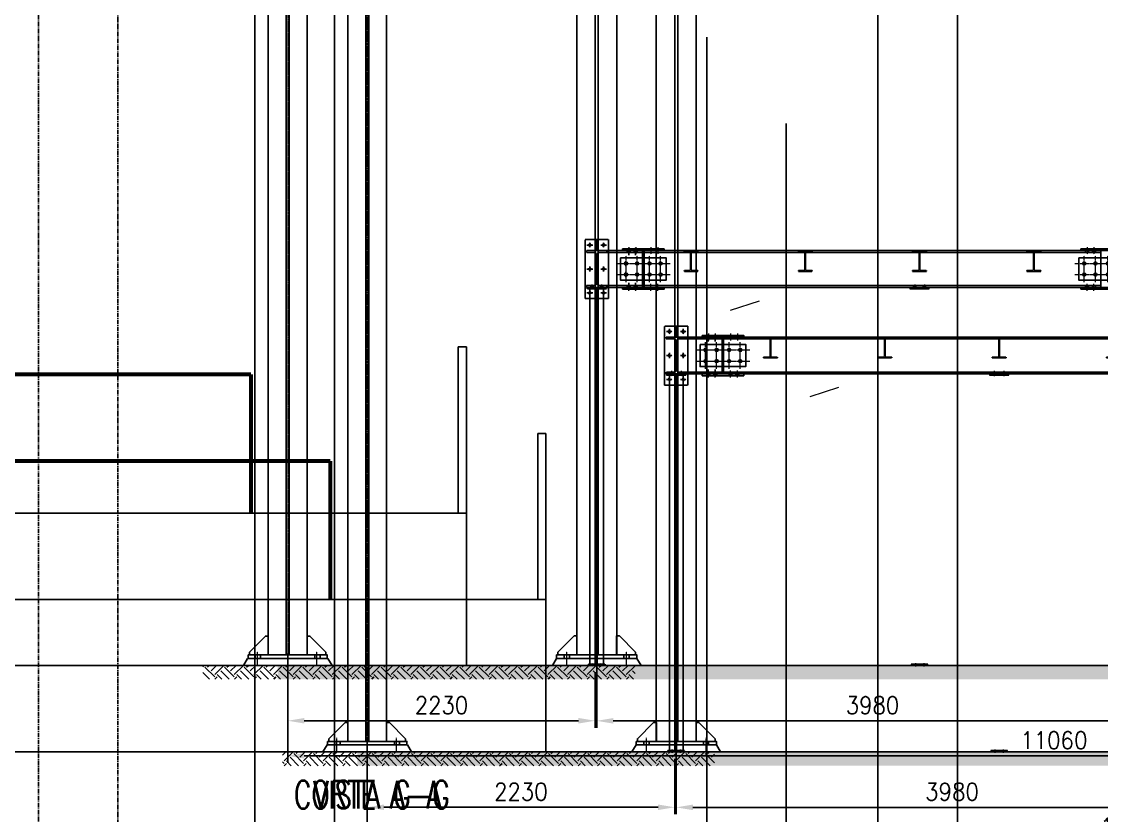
# Model space of a CAD drawing. Header units: millimetres. Extents: x 13669 to 217197, y -88248 to 24578.
# Drawn here: x 61914 to 69707, y -66545 to -60813 of the extents above; entities that cross this region are included whole.
import ezdxf

# ---------------------------------------------------------------- set-up
doc = ezdxf.new("R2010")
doc.units = ezdxf.units.MM
for name, pattern in [('CENTER', [50.8, 31.75, -6.35, 6.35, -6.35]), ('CENTER2', [1.125, 0.75, -0.125, 0.125, -0.125]), ('DASHED2', [0.375, 0.25, -0.125])]:
    doc.linetypes.add(name, pattern=pattern)
for name, color, linetype in [('CHAPA PISO', 3, 'Continuous'), ('Tx-DDIM', 1, 'Continuous'), ('Tx-EJES', 1, 'CENTER'), ('Tx_DDIM', 1, 'Continuous'), ('Tx_M_EQUIPOS', 4, 'Continuous'), ('Tx_M_EXISTENTES', 8, 'Continuous'), ('Tx_M_OCULTOS', 2, 'DASHED2'), ('Tx_M_OCULTOS FINO', 1, 'DASHED2'), ('Tx_TEXTOS 2.5', 3, 'Continuous'), ('Tx_TEXTOS 4', 4, 'Continuous')]:
    doc.layers.add(name, color=color, linetype=linetype)
for name, color, linetype, lineweight in [('TITULOS', 6, 'Continuous', 60), ('Tx_EJES', 1, 'CENTER2', 5), ('Tx_M_CONTORNO FINO', 1, 'Continuous', 5)]:
    doc.layers.add(name, color=color, linetype=linetype, lineweight=lineweight)
doc.styles.add('ROMANS', font='romans.shx', dxfattribs={"width": 0.9})
doc.styles.add('Tx_texto', font='romans.shx')
doc.dimstyles.new('ESC 1-50', dxfattribs={"dimscale": 50, "dimtxt": 2.5, "dimasz": 2.4, "dimexe": 1, "dimexo": 1, "dimgap": 1, "dimtad": 1, "dimdec": 0, "dimtxsty": 'ROMANS', "dimcen": 2.5, "dimclrd": 256, "dimclre": 256, "dimclrt": 3, "dimadec": 0, "dimazin": 2, "dimtfac": 0.5, "dimtdec": 0, "dimtmove": 0, "dimatfit": 3, "dimfxl": 1, "dimtfill": 1, "dimtfillclr": 256, "dimtolj": 2, "dimlwd": -1, "dimarcsym": 0})

# ---------------------------------------------------------------- blocks, each defined once
blk = doc.blocks.new('A$Cd38fd534')
at = {"layer": 'Tx_EJES'}
for p, q in [((-69.1, 0), (319.1, 0)), ((0, -135.8), (0, 55.8)), ((80, -135.8), (80, 55.8)), ((170, -135.8), (170, 55.8)), ((250, -135.8), (250, 55.8)), ((-69.1, -80), (319.1, -80))]:
    blk.add_line(p, q, dxfattribs=at)
at = {"layer": 'Tx_M_EQUIPOS'}
blk.add_lwpolyline([(-40, 40), (290, 40), (290, -120), (-40, -120)], close=True, dxfattribs=at)
for centre in [(0, 0), (80, 0), (170, 0), (250, 0), (0, -80), (80, -80), (170, -80), (250, -80)]:
    blk.add_circle(centre, 10.5, dxfattribs=at)
blk = doc.blocks.new('A$C03c238ad')
at = {"layer": 'Tx_M_OCULTOS FINO'}
for p, q in [((-70.7, 40), (-29.3, 40)), ((-50, 58.7), (-50, 21.3)), ((29.3, 40), (70.7, 40)), ((50, 58.7), (50, 21.3)), ((-70.7, -133), (-29.3, -133)), ((-50, -114.3), (-50, -151.7)), ((29.3, -133), (70.7, -133)), ((50, -114.3), (50, -151.7)), ((-70.7, -306), (-29.3, -306)), ((-50, -287.3), (-50, -324.7)), ((29.3, -306), (70.7, -306)), ((50, -287.3), (50, -324.7))]:
    blk.add_line(p, q, dxfattribs=at)
for points in [[(-84, -346), (84, -346), (84, 80), (-84, 80)], [(-3.9, 80), (3.9, 80), (3.9, 0), (-3.9, 0)], [(-3.9, -266), (3.9, -266), (3.9, -346), (-3.9, -346)]]:
    blk.add_lwpolyline(points, close=True, dxfattribs=at)
for centre in [(-50, 40), (50, 40), (-50, -133), (50, -133), (-50, -306), (50, -306)]:
    blk.add_circle(centre, 8.5, dxfattribs=at)
blk = doc.blocks.new('A$Cf5f8315d')
at = {"layer": 'Tx_EJES'}
blk.add_line((-21.3, 0), (0, 0), dxfattribs=at)
at = {"layer": 'Tx_M_OCULTOS'}
for p, q in [((-13, 8.5), (0, 8.5)), ((-13, -8.5), (0, -8.5))]:
    blk.add_line(p, q, dxfattribs=at)
blk = doc.blocks.new('A$Cfbe9b5f4')
at = {"layer": 'Tx_EJES'}
for p, q in [((-150, 117.9), (-150, 68.1)), ((-100, 117.9), (-100, 68.1)), ((10, 117.9), (10, 68.1)), ((60, 117.9), (60, 68.1)), ((3157.4, 117.9), (3157.4, 68.1)), ((3207.4, 117.9), (3207.4, 68.1)), ((-150, -197.9), (-150, -148.1)), ((-100, -197.9), (-100, -148.1)), ((10, -197.9), (10, -148.1)), ((60, -197.9), (60, -148.1)), ((3157.4, -197.9), (3157.4, -148.1)), ((3207.4, -197.9), (3207.4, -148.1))]:
    blk.add_line(p, q, dxfattribs=at)
at = {"layer": 'Tx_M_EQUIPOS'}
for p, q in [((-40, 93), (3257.4, 93)), ((-40, 80), (3257.4, 80)), ((3257.4, -160), (-40, -160)), ((3257.4, -173), (-40, -173))]:
    blk.add_line(p, q, dxfattribs=at)
for points in [[(-195, 105.7), (105, 105.7), (105, 93), (-195, 93)], [(3112.4, 105.7), (3412.4, 105.7), (3412.4, 93), (3112.4, 93)], [(-195, -185.7), (105, -185.7), (105, -173), (-195, -173)], [(3112.4, -185.7), (3412.4, -185.7), (3412.4, -173), (3112.4, -173)]]:
    blk.add_lwpolyline(points, close=True, dxfattribs=at)
for points in [[(-40, 93), (-40, -173)], [(3257.4, 93), (3257.4, -173)]]:
    blk.add_lwpolyline(points, dxfattribs=at)
at = {"layer": 'Tx_M_OCULTOS'}
for p, q in [((-160.5, 105.7), (-160.5, 80)), ((-139.5, 105.7), (-139.5, 80)), ((-110.5, 105.7), (-110.5, 80)), ((-89.5, 105.7), (-89.5, 80)), ((-0.5, 105.7), (-0.5, 92.7)), ((20.5, 105.7), (20.5, 92.7)), ((49.5, 105.7), (49.5, 92.7)), ((70.5, 105.7), (70.5, 92.7)), ((3146.9, 105.7), (3146.9, 80)), ((3167.9, 105.7), (3167.9, 80)), ((3196.9, 105.7), (3196.9, 80)), ((3217.9, 105.7), (3217.9, 80)), ((-160.5, -185.7), (-160.5, -160)), ((-139.5, -185.7), (-139.5, -160)), ((-110.5, -185.7), (-110.5, -160)), ((-89.5, -185.7), (-89.5, -160)), ((-0.5, -185.7), (-0.5, -172.7)), ((20.5, -185.7), (20.5, -172.7)), ((49.5, -185.7), (49.5, -172.7)), ((70.5, -185.7), (70.5, -172.7)), ((3146.9, -185.7), (3146.9, -160)), ((3167.9, -185.7), (3167.9, -160)), ((3196.9, -185.7), (3196.9, -160)), ((3217.9, -185.7), (3217.9, -160))]:
    blk.add_line(p, q, dxfattribs=at)
for points in [[(287, -51.5, 0.414214), (296.5, -42), (296.5, 78, 0.414214), (287, 87.5), (248.7, 87.5), (248.7, 93), (348.7, 93), (348.7, 87.5), (310.4, 87.5, 0.414214), (300.9, 78), (300.9, -42, 0.414214), (310.4, -51.5), (348.7, -51.5), (348.7, -57), (248.7, -57), (248.7, -51.5)], [(1112, -51.5, 0.414214), (1121.5, -42), (1121.5, 78, 0.414214), (1112, 87.5), (1073.7, 87.5), (1073.7, 93), (1173.7, 93), (1173.7, 87.5), (1135.4, 87.5, 0.414214), (1125.9, 78), (1125.9, -42, 0.414214), (1135.4, -51.5), (1173.7, -51.5), (1173.7, -57), (1073.7, -57), (1073.7, -51.5)], [(1937, -51.5, 0.414214), (1946.5, -42), (1946.5, 78, 0.414214), (1937, 87.5), (1898.7, 87.5), (1898.7, 93), (1998.7, 93), (1998.7, 87.5), (1960.4, 87.5, 0.414214), (1950.9, 78), (1950.9, -42, 0.414214), (1960.4, -51.5), (1998.7, -51.5), (1998.7, -57), (1898.7, -57), (1898.7, -51.5)], [(2762, -51.5, 0.414214), (2771.5, -42), (2771.5, 78, 0.414214), (2762, 87.5), (2723.7, 87.5), (2723.7, 93), (2823.7, 93), (2823.7, 87.5), (2785.4, 87.5, 0.414214), (2775.9, 78), (2775.9, -42, 0.414214), (2785.4, -51.5), (2823.7, -51.5), (2823.7, -57), (2723.7, -57), (2723.7, -51.5)]]:
    blk.add_lwpolyline(points, format="xyb", close=True, dxfattribs=at)
at = {"rotation": 270}
for p in [(1913.7, -173), (1983.7, -173)]:
    blk.add_blockref('A$Cf5f8315d', p, dxfattribs=at)
blk = doc.blocks.new('*D295')
at = {"layer": 'Defpoints', "color": 0, "transparency": 16777216}
for p in [(66064.5, -18798.2), (70044.8, -18913.2), (70044.8, -19335.3)]:
    blk.add_point(p, dxfattribs=at)
at = {"layer": 'Tx_DDIM', "lineweight": -2, "transparency": 16777216}
for p, q in [((66064.5, -18848.2), (66064.5, -19385.3)), ((70044.8, -18963.2), (70044.8, -19385.3))]:
    blk.add_line(p, q, dxfattribs=at)
at = {"layer": 'Tx_DDIM', "transparency": 16777216}
blk.add_line((66184.5, -19335.3), (69924.8, -19335.3), dxfattribs=at)
for points in [[(66184.5, -19315.3), (66184.5, -19355.3), (66064.5, -19335.3)], [(69924.8, -19315.3), (69924.8, -19355.3), (70044.8, -19335.3)]]:
    blk.add_solid(points, dxfattribs=at)
at = {"layer": 'Tx_DDIM', "color": 3, "transparency": 16777216, "insert": (68054.6, -19222.8), "char_height": 125, "attachment_point": 5, "style": 'ROMANS', "bg_fill": 3, "box_fill_scale": 1.1, "bg_fill_color": 256, "bg_fill_true_color": 13158600, "bg_fill_transparency": 0}
blk.add_mtext('\\A2;3980', dxfattribs=at)
blk = doc.blocks.new('*D298')
at = {"layer": 'Defpoints', "color": 0, "transparency": 16777216}
for p in [(63834.5, -19117.9), (74894.8, -19174.3), (74894.8, -19587.9)]:
    blk.add_point(p, dxfattribs=at)
at = {"layer": 'Tx_DDIM', "lineweight": -2, "transparency": 16777216}
for p, q in [((63834.5, -19167.9), (63834.5, -19637.9)), ((74894.8, -19224.3), (74894.8, -19637.9))]:
    blk.add_line(p, q, dxfattribs=at)
at = {"layer": 'Tx_DDIM', "transparency": 16777216}
blk.add_line((63954.5, -19587.9), (74774.8, -19587.9), dxfattribs=at)
for points in [[(63954.5, -19567.9), (63954.5, -19607.9), (63834.5, -19587.9)], [(74774.8, -19567.9), (74774.8, -19607.9), (74894.8, -19587.9)]]:
    blk.add_solid(points, dxfattribs=at)
at = {"layer": 'Tx_DDIM', "color": 3, "transparency": 16777216, "insert": (69364.6, -19475.4), "char_height": 125, "attachment_point": 5, "style": 'ROMANS', "bg_fill": 3, "box_fill_scale": 1.1, "bg_fill_color": 256, "bg_fill_true_color": 13158600, "bg_fill_transparency": 0}
blk.add_mtext('\\A2;11060', dxfattribs=at)
blk = doc.blocks.new('*D299')
at = {"layer": 'Defpoints', "color": 0, "transparency": 16777216}
for p in [(63834.5, -18798.2), (66053.2, -18934.9), (66053.2, -19334.7)]:
    blk.add_point(p, dxfattribs=at)
at = {"layer": 'Tx_DDIM', "lineweight": -2, "transparency": 16777216}
for p, q in [((63834.5, -18848.2), (63834.5, -19384.7)), ((66053.2, -18984.9), (66053.2, -19384.7))]:
    blk.add_line(p, q, dxfattribs=at)
at = {"layer": 'Tx_DDIM', "transparency": 16777216}
blk.add_line((63954.5, -19334.7), (65933.2, -19334.7), dxfattribs=at)
for points in [[(63954.5, -19314.7), (63954.5, -19354.7), (63834.5, -19334.7)], [(65933.2, -19314.7), (65933.2, -19354.7), (66053.2, -19334.7)]]:
    blk.add_solid(points, dxfattribs=at)
at = {"layer": 'Tx_DDIM', "color": 3, "transparency": 16777216, "insert": (64943.8, -19222.2), "char_height": 125, "attachment_point": 5, "style": 'ROMANS', "bg_fill": 3, "box_fill_scale": 1.1, "bg_fill_color": 256, "bg_fill_true_color": 13158600, "bg_fill_transparency": 0}
blk.add_mtext('\\A2;2230', dxfattribs=at)
blk = doc.blocks.new('*D310')
at = {"layer": 'Defpoints', "color": 0, "transparency": 16777216}
for p in [(66064.5, -65324.8), (70044.8, -65439.8), (70044.8, -65861.9)]:
    blk.add_point(p, dxfattribs=at)
at = {"layer": 'Tx_DDIM', "lineweight": -2, "transparency": 16777216}
for p, q in [((66064.5, -65374.8), (66064.5, -65911.9)), ((70044.8, -65489.8), (70044.8, -65911.9))]:
    blk.add_line(p, q, dxfattribs=at)
at = {"layer": 'Tx_DDIM', "transparency": 16777216}
blk.add_line((66184.5, -65861.9), (69924.8, -65861.9), dxfattribs=at)
for points in [[(66184.5, -65841.9), (66184.5, -65881.9), (66064.5, -65861.9)], [(69924.8, -65841.9), (69924.8, -65881.9), (70044.8, -65861.9)]]:
    blk.add_solid(points, dxfattribs=at)
at = {"layer": 'Tx_DDIM', "color": 3, "transparency": 16777216, "insert": (68054.6, -65749.4), "char_height": 125, "attachment_point": 5, "style": 'ROMANS', "bg_fill": 3, "box_fill_scale": 1.1, "bg_fill_color": 256, "bg_fill_true_color": 13158600, "bg_fill_transparency": 0}
blk.add_mtext('\\A2;3980', dxfattribs=at)
blk = doc.blocks.new('*D313')
at = {"layer": 'Defpoints', "color": 0, "transparency": 16777216}
for p in [(63834.5, -65644.5), (74894.8, -65700.9), (74894.8, -66114.5)]:
    blk.add_point(p, dxfattribs=at)
at = {"layer": 'Tx_DDIM', "lineweight": -2, "transparency": 16777216}
for p, q in [((63834.5, -65694.5), (63834.5, -66164.5)), ((74894.8, -65750.9), (74894.8, -66164.5))]:
    blk.add_line(p, q, dxfattribs=at)
at = {"layer": 'Tx_DDIM', "transparency": 16777216}
blk.add_line((63954.5, -66114.5), (74774.8, -66114.5), dxfattribs=at)
for points in [[(63954.5, -66094.5), (63954.5, -66134.5), (63834.5, -66114.5)], [(74774.8, -66094.5), (74774.8, -66134.5), (74894.8, -66114.5)]]:
    blk.add_solid(points, dxfattribs=at)
at = {"layer": 'Tx_DDIM', "color": 3, "transparency": 16777216, "insert": (69364.6, -66002), "char_height": 125, "attachment_point": 5, "style": 'ROMANS', "bg_fill": 3, "box_fill_scale": 1.1, "bg_fill_color": 256, "bg_fill_true_color": 13158600, "bg_fill_transparency": 0}
blk.add_mtext('\\A2;11060', dxfattribs=at)
blk = doc.blocks.new('*D309')
at = {"layer": 'Defpoints', "color": 0, "transparency": 16777216}
for p in [(63834.5, -65324.8), (66053.2, -65461.5), (66053.2, -65861.3)]:
    blk.add_point(p, dxfattribs=at)
at = {"layer": 'Tx_DDIM', "lineweight": -2, "transparency": 16777216}
for p, q in [((63834.5, -65374.8), (63834.5, -65911.3)), ((66053.2, -65511.5), (66053.2, -65911.3))]:
    blk.add_line(p, q, dxfattribs=at)
at = {"layer": 'Tx_DDIM', "transparency": 16777216}
blk.add_line((63954.5, -65861.3), (65933.2, -65861.3), dxfattribs=at)
for points in [[(63954.5, -65841.3), (63954.5, -65881.3), (63834.5, -65861.3)], [(65933.2, -65841.3), (65933.2, -65881.3), (66053.2, -65861.3)]]:
    blk.add_solid(points, dxfattribs=at)
at = {"layer": 'Tx_DDIM', "color": 3, "transparency": 16777216, "insert": (64943.8, -65748.8), "char_height": 125, "attachment_point": 5, "style": 'ROMANS', "bg_fill": 3, "box_fill_scale": 1.1, "bg_fill_color": 256, "bg_fill_true_color": 13158600, "bg_fill_transparency": 0}
blk.add_mtext('\\A2;2230', dxfattribs=at)
blk = doc.blocks.new('A$Cb393e613')
h = blk.add_hatch()
h.set_pattern_fill('EARTH', color=9, scale=400, angle=45)
h.set_pattern_definition([(45, (6673.61, 17428.49), (0, 141.42136), [100, -100]), (45, (6647.09, 17455), (0, 141.42136), [100, -100]), (45, (6620.58, 17481.52), (0, 141.42136), [100, -100]), (135, (6620.58, 17499.2), (-141.42136, 1e-14), [100, -100]), (135, (6647.09, 17525.72), (-141.42136, 1e-14), [100, -100]), (135, (6673.61, 17552.23), (-141.42136, 1e-14), [100, -100])])
h.paths.add_polyline_path([(6137.7, 22161.6), (6137.7, 22061.6), (19995.3, 22061.6), (19995.3, 22161.6)])
blk.add_line((5973.3, 4504.6), (5973.3, 29482.5))
at = {"color": 9}
for p, q in [((5890.3, 22161.6), (5920.3, 22211.6)), ((6530.3, 22161.6), (6500.3, 22211.6)), ((8120.3, 22161.6), (8150.3, 22211.6)), ((8760.3, 22161.6), (8730.3, 22211.6))]:
    blk.add_line(p, q, dxfattribs=at)
at = {"layer": 'CHAPA PISO'}
for p, q in [((7500.3, 24461.6), (7440.3, 24461.6)), ((7440.3, 24461.6), (7440.3, 23261.6)), ((6350.3, 23261.6), (1991.3, 23261.6)), ((7500.3, 23261.6), (3150.3, 23261.6))]:
    blk.add_line(p, q, dxfattribs=at)
at = {"layer": 'TITULOS'}
for q in [(3443.3, 24261.6), (5943.3, 23261.6)]:
    blk.add_line((5943.3, 24261.6), q, dxfattribs=at)
at = {"layer": 'Tx-DDIM'}
for p, q in [((8671.6, 25123.8), (8671.6, 25176.3)), ((8721.6, 25123.8), (8721.6, 25176.3)), ((8671.6, 24923.3), (8671.6, 24870.8)), ((8721.6, 24923.3), (8721.6, 24870.8))]:
    blk.add_line(p, q, dxfattribs=at)
at = {"layer": 'Tx-EJES'}
blk.add_line((4410.8, 16207.3), (4410.8, 32117.4), dxfattribs=at)
at = {"layer": 'Tx_EJES'}
for p, q in [((6210.3, 31513.5), (6210.3, 22237)), ((8632.8, 25063.6), (8670.5, 25063.6)), ((8651.6, 25044.7), (8651.6, 25082.4)), ((8712.8, 25063.6), (8750.5, 25063.6)), ((8731.6, 25044.7), (8731.6, 25082.4)), ((8632.8, 24983.6), (8670.5, 24983.6)), ((8651.6, 24964.7), (8651.6, 25002.4)), ((8712.8, 24983.6), (8750.5, 24983.6)), ((8731.6, 24964.7), (8731.6, 25002.4)), ((5991.3, 22166.3), (5991.3, 22262)), ((6421.3, 22166.3), (6421.3, 22262)), ((8225.3, 22166.3), (8225.3, 22262)), ((8655.3, 22166.3), (8655.3, 22262))]:
    blk.add_line(p, q, dxfattribs=at)
at = {"layer": 'Tx_M_CONTORNO FINO'}
for p, q in [((10727.2, 24890.6), (10727.2, 24881.1)), ((10727.2, 24890.6), (10727.2, 24890.6)), ((10735.7, 24899.7), (10735.7, 24875.1)), ((10744.2, 24890.6), (10744.2, 24881.1)), ((10744.2, 24890.6), (10744.2, 24890.6)), ((10797.2, 24890.6), (10797.2, 24881.1)), ((10797.2, 24890.6), (10797.2, 24890.6)), ((10805.7, 24899.7), (10805.7, 24875.1)), ((10814.2, 24890.6), (10814.2, 24881.1)), ((10814.2, 24890.6), (10814.2, 24890.6)), ((9612.5, 24791.6), (9404.2, 24725.2)), ((10732.2, 22171.1), (10732.2, 22161.6)), ((10740.7, 22178.6), (10740.7, 22154)), ((10749.2, 22171.1), (10749.2, 22161.6)), ((10792.2, 22171.1), (10792.2, 22161.6)), ((10800.7, 22178.6), (10800.7, 22154)), ((10809.2, 22171.1), (10809.2, 22161.6))]:
    blk.add_line(p, q, dxfattribs=at)
for points in [[(10840.7, 24890.6), (10700.7, 24890.6), (10700.7, 24881.1), (10840.7, 24881.1)], [(10710.7, 22161.6), (10830.7, 22161.6), (10830.7, 22171.1), (10710.7, 22171.1)]]:
    blk.add_lwpolyline(points, close=True, dxfattribs=at)
blk.add_lwpolyline([(10720.7, 22161.6), (10820.7, 22161.6)], dxfattribs=at)
at = {"layer": 'Tx_M_EQUIPOS'}
for p, q in [((8583.8, 25143.6), (8771.6, 25143.6)), ((8583.8, 24903.6), (8771.6, 24903.6))]:
    blk.add_line(p, q, dxfattribs=at)
for points in [[(6350.3, 22237), (6350.3, 30335.5), (6350.3, 31002.2), (6070.3, 31002.2), (6070.3, 30351.4), (6070.3, 22237)], [(8583.8, 25156.6), (8771.6, 25156.6), (8771.6, 24890.6), (8583.8, 24890.6)]]:
    blk.add_lwpolyline(points, dxfattribs=at)
for points in [[(8585.2, 22237), (8585.2, 30335.5), (8583.8, 31002.2), (8296.8, 31002.2), (8296.2, 30351.4), (8296.2, 22237)], [(6070.3, 22373), (6049.8, 22373), (5934.3, 22257), (5934.3, 22237), (6070.3, 22237)], [(6350.3, 22373), (6370.8, 22373), (6486.3, 22257), (6486.3, 22237), (6350.3, 22237)], [(8296.8, 22374), (8276.8, 22374), (8160.3, 22257), (8160.3, 22237), (8296.8, 22237)], [(8583.8, 22374), (8603.8, 22374), (8720.3, 22257), (8720.3, 22237), (8583.8, 22237)], [(5924.3, 22237), (6496.3, 22237), (6496.3, 22211.6), (5924.3, 22211.6)], [(8150.3, 22237), (8730.3, 22237), (8730.3, 22211.6), (8150.3, 22211.6)]]:
    blk.add_lwpolyline(points, close=True, dxfattribs=at)
for centre in [(8651.6, 25063.6), (8731.6, 25063.6), (8651.6, 24983.6), (8731.6, 24983.6)]:
    blk.add_circle(centre, 10.5, dxfattribs=at)
at = {"layer": 'Tx_M_EXISTENTES'}
blk.add_line((6137.7, 22161.6), (19991.9, 22161.6), dxfattribs=at)
for centre in [(8651.6, 25063.6), (8731.6, 25063.6), (8651.6, 24983.6), (8731.6, 24983.6)]:
    blk.add_circle(centre, 9.52, dxfattribs=at)
at = {"layer": 'Tx_M_OCULTOS', "extrusion": (6.12323e-17, 1, -1.83697e-16)}
for p, q in [((6199, 22237), (6199, 31002.2)), ((6221.6, 22237), (6221.6, 31002.2)), ((8429, 22237), (8429, 31002.2)), ((8451.6, 22237), (8451.6, 31002.2))]:
    blk.add_line(p, q, dxfattribs=at)
at = {"layer": 'Tx_M_OCULTOS'}
for p, q in [((8583.8, 25156.6), (8451.6, 25156.6)), ((8583.8, 25143.6), (8451.6, 25143.6)), ((8661.1, 25143.6), (8661.1, 25156.6)), ((8682.1, 25143.6), (8682.1, 25156.6)), ((8711.1, 25143.6), (8711.1, 25156.6)), ((8732.1, 25143.6), (8732.1, 25156.6)), ((8583.8, 24903.6), (8451.6, 24903.6)), ((8583.8, 24890.6), (8451.6, 24890.6)), ((8661.1, 24890.6), (8661.1, 24903.6)), ((8682.1, 24890.6), (8682.1, 24903.6)), ((8711.1, 24890.6), (8711.1, 24903.6)), ((8732.1, 24890.6), (8732.1, 24903.6)), ((5976.8, 22211.6), (5976.8, 22237)), ((6013.8, 22211.6), (6013.8, 22237)), ((6406.8, 22211.6), (6406.8, 22237)), ((6443.8, 22211.6), (6443.8, 22237)), ((8206.8, 22211.6), (8206.8, 22237)), ((8243.8, 22211.6), (8243.8, 22237)), ((8636.8, 22211.6), (8636.8, 22237)), ((8673.8, 22211.6), (8673.8, 22237))]:
    blk.add_line(p, q, dxfattribs=at)
at = {"layer": 'Tx_M_OCULTOS FINO'}
for p, q in [((8390.7, 24881.1), (8390.7, 22171.1)), ((8397.2, 24890.6), (8397.2, 24881.1)), ((8397.2, 24890.6), (8397.2, 24890.6)), ((8405.7, 24899.7), (8405.7, 24875.1)), ((8414.2, 24890.6), (8414.2, 24881.1)), ((8414.2, 24890.6), (8414.2, 24890.6)), ((8438.5, 24881.1), (8438.5, 22171.1)), ((8442.8, 24881.1), (8442.8, 22171.1)), ((8467.2, 24890.6), (8467.2, 24881.1)), ((8467.2, 24890.6), (8467.2, 24890.6)), ((8475.7, 24899.7), (8475.7, 24875.1)), ((8484.2, 24890.6), (8484.2, 24881.1)), ((8484.2, 24890.6), (8484.2, 24890.6)), ((8490.7, 24881.1), (8490.7, 22171.1)), ((8402.2, 22171.1), (8402.2, 22161.6)), ((8410.7, 22178.6), (8410.7, 22154)), ((8419.2, 22171.1), (8419.2, 22161.6)), ((8462.2, 22171.1), (8462.2, 22161.6)), ((8470.7, 22178.6), (8470.7, 22154)), ((8479.2, 22171.1), (8479.2, 22161.6))]:
    blk.add_line(p, q, dxfattribs=at)
blk.add_lwpolyline([(8457.2, 25143.6), (8514.7, 25143.6), (8514.7, 25156.6), (8366.7, 25156.6), (8366.7, 25143.6), (8424.2, 25143.6, -0.414214), (8436.9, 25130.9), (8436.9, 24916.3, -0.414214), (8424.2, 24903.6), (8366.7, 24903.6), (8366.7, 24890.6), (8514.7, 24890.6), (8514.7, 24903.6), (8457.2, 24903.6, -0.414214), (8444.5, 24916.3), (8444.5, 25130.9, -0.414214)], format="xyb", close=True, dxfattribs=at)
for points in [[(8510.7, 24890.6), (8370.7, 24890.6), (8370.7, 24881.1), (8510.7, 24881.1)], [(8380.7, 22161.6), (8500.7, 22161.6), (8500.7, 22171.1), (8380.7, 22171.1)]]:
    blk.add_lwpolyline(points, close=True, dxfattribs=at)
blk.add_lwpolyline([(8390.7, 22161.6), (8490.7, 22161.6)], dxfattribs=at)
blk.add_lwpolyline([(8390.7, 22161.6), (8490.7, 22161.6)], dxfattribs=at)
blk.add_blockref('A$Cfbe9b5f4', (8822, 25063.6))
at = {"layer": 'TITULOS'}
blk.add_blockref('A$Cd38fd534', (8652, 25063.6), dxfattribs=at)
at = {"layer": 'Tx_M_EQUIPOS'}
blk.add_blockref('A$C03c238ad', (8440.7, 25156.6), dxfattribs=at)
at = {"layer": 'Tx_M_OCULTOS FINO', "rotation": 270}
for p in [(8405.7, 24890.6), (8475.7, 24890.6)]:
    blk.add_blockref('A$Cf5f8315d', p, dxfattribs=at)
at = {"layer": 'Tx_TEXTOS 2.5', "style": 'Tx_texto', "width": 0.7}
for p in [(6234.9, 20825.2), (6375.1, 20825.2)]:
    blk.add_attdef('1:50', p, '', height=125, dxfattribs=at)
at = {"layer": 'Tx_DDIM'}
dim = blk.add_linear_dim(base=(12420.7, 21761.2), p1=(8440.3, 22298.3), p2=(12420.7, 22183.3), dimstyle='ESC 1-50', override={"dimtmove": 1}, dxfattribs=at)
dim.commit()
dim.dimension.update_dxf_attribs({"geometry": '*D295', "text_midpoint": (10430.5, 21873.7), "insert": (-57624.1, 41096.5)})
h = blk.add_hatch()
h.set_pattern_fill('EARTH', color=9, scale=400, angle=45)
h.set_pattern_definition([(45, (6673.61, 17428.49), (0, 141.4214), [100, -100]), (45, (6647.09, 17455), (0, 141.4214), [100, -100]), (45, (6620.58, 17481.52), (0, 141.4214), [100, -100]), (135, (6620.58, 17499.2), (-141.4214, 1e-14), [100, -100]), (135, (6647.09, 17525.72), (-141.4214, 1e-14), [100, -100]), (135, (6673.61, 17552.23), (-141.4214, 1e-14), [100, -100])])
h.paths.add_polyline_path([(5597.8, 22161.6), (5597.8, 22061.6), (8717.1, 22061.6), (8717.1, 22161.6)])
at = {"layer": 'Tx_EJES', "extrusion": (6.12323e-17, 1, -1.83697e-16)}
blk.add_line((8429, 22161.6), (8429, 31418.5), dxfattribs=at)
at = {"layer": 'Tx_M_EXISTENTES'}
blk.add_line((5597.8, 22161.6), (8717.1, 22161.6), dxfattribs=at)
at = {"layer": 'Tx_DDIM'}
dim = blk.add_linear_dim(base=(17270.7, 21508.6), p1=(6210.3, 21978.6), p2=(17270.7, 21922.2), dimstyle='ESC 1-50', dxfattribs=at)
dim.commit()
dim.dimension.update_dxf_attribs({"geometry": '*D298', "text_midpoint": (11740.5, 21621.1), "insert": (-57624.1, 41096.5)})
for p, q in [((10470.2, 4161.8), (10470.2, 29655.1)), ((9234.6, 0), (9234.6, 26698.7))]:
    blk.add_line(p, q)
dim = blk.add_linear_dim(base=(8429, 21761.8), p1=(6210.3, 22298.3), p2=(8429, 22161.6), text='2230', dimstyle='ESC 1-50', dxfattribs=at)
dim.commit()
dim.dimension.update_dxf_attribs({"geometry": '*D299', "text_midpoint": (7319.7, 21874.3), "insert": (-57624.1, 41096.5)})
at = {"layer": 'CHAPA PISO'}
for p, q in [((7500.3, 22161.6), (7500.3, 24461.6)), ((7500.3, 22161.6), (7500.3, 23261.6)), ((7500.3, 22862.6), (7500.3, 22161.6)), ((3150.3, 22161.6), (7500.3, 22161.6))]:
    blk.add_line(p, q, dxfattribs=at)

msp = doc.modelspace()

# ---------------------------------------------------------------- block references
msp.add_blockref('A$Cb393e613', (58198.3266401, -88247.7902922))

# ---------------------------------------------------------------- next in the draw order: hatches: boundary and pattern name
h = msp.add_hatch()
h.set_pattern_fill('EARTH', color=9, scale=400, angle=45)
h.set_pattern_definition([(45, (64297.75, -70194.61), (0, 141.42136), [100, -100]), (45, (64271.23, -70168.1), (0, 141.42136), [100, -100]), (45, (64244.72, -70141.58), (0, 141.42136), [100, -100]), (135, (64244.72, -70123.9), (-141.42136, 1e-14), [100, -100]), (135, (64271.23, -70097.38), (-141.42136, 1e-14), [100, -100]), (135, (64297.75, -70070.87), (-141.42136, 1e-14), [100, -100])])
h.paths.add_polyline_path([(63761.8202447, -65461.5360055), (63761.8202447, -65561.5360055), (77619.4380621, -65561.5360055), (77619.4380621, -65461.5360055)])

# ---------------------------------------------------------------- next in the draw order: linework, layer by layer
msp.add_line((63597.4744283, -83118.4535441), (63597.4744283, -58140.6001647))
at = {"color": 9}
for p, q in [((63514.4744281, -65461.5360055), (63544.4744281, -65411.5360055)), ((64154.4744281, -65461.5360055), (64124.4744281, -65411.5360055)), ((65744.474428, -65461.5360055), (65774.474428, -65411.5360055)), ((66384.4744279, -65461.5360055), (66354.4744279, -65411.5360055))]:
    msp.add_line(p, q, dxfattribs=at)
at = {"layer": 'CHAPA PISO'}
for p, q in [((65124.4744281, -63161.5360055), (65064.4744281, -63161.5360055)), ((65064.4744281, -63161.5360055), (65064.4744281, -64361.5360055)), ((63974.4744281, -64361.5360055), (59615.4744281, -64361.5360055)), ((65124.4744281, -64361.5360055), (60774.4744281, -64361.5360055))]:
    msp.add_line(p, q, dxfattribs=at)
at = {"layer": 'TITULOS'}
for q in [(61067.4744279, -63361.5360055), (63567.4744279, -64361.5360055)]:
    msp.add_line((63567.4744279, -63361.5360055), q, dxfattribs=at)
at = {"layer": 'Tx-DDIM'}
for p, q in [((66295.7744279, -62499.2662689), (66295.7744279, -62446.805742)), ((66345.7744279, -62499.2662689), (66345.7744279, -62446.805742)), ((66295.7744279, -62699.805742), (66295.7744279, -62752.2662689)), ((66345.7744279, -62699.805742), (66345.7744279, -62752.2662689))]:
    msp.add_line(p, q, dxfattribs=at)
at = {"layer": 'Tx-EJES'}
msp.add_line((62034.974428, -71415.7573875), (62034.974428, -55505.6791276), dxfattribs=at)
at = {"layer": 'Tx_EJES'}
for p, q in [((63834.4744281, -56109.556508), (63834.4744281, -65386.1360055)), ((66256.9244279, -62559.5360055), (66294.6244279, -62559.5360055)), ((66275.7744279, -62578.3860055), (66275.7744279, -62540.6860055)), ((66336.9244279, -62559.5360055), (66374.6244279, -62559.5360055)), ((66355.7744279, -62578.3860055), (66355.7744279, -62540.6860055)), ((66256.9244279, -62639.5360055), (66294.6244279, -62639.5360055)), ((66275.7744279, -62658.3860055), (66275.7744279, -62620.6860055)), ((66336.9244279, -62639.5360055), (66374.6244279, -62639.5360055)), ((66355.7744279, -62658.3860055), (66355.7744279, -62620.6860055)), ((63615.4744281, -65456.8360055), (63615.4744281, -65361.1360055)), ((64045.4744281, -65456.8360055), (64045.4744281, -65361.1360055)), ((65849.4744279, -65456.8360055), (65849.4744279, -65361.1360055)), ((66279.474428, -65456.8360055), (66279.474428, -65361.1360055))]:
    msp.add_line(p, q, dxfattribs=at)
at = {"layer": 'Tx_M_CONTORNO FINO'}
for p, q in [((68351.309871, -62732.5360052), (68351.309871, -62742.0360052)), ((68351.309871, -62732.5360052), (68351.309871, -62732.5360052)), ((68359.809871, -62723.4116946), (68359.809871, -62748.0286772)), ((68368.309871, -62732.5360052), (68368.309871, -62742.0360052)), ((68368.309871, -62732.5360052), (68368.309871, -62732.5360052)), ((68421.309871, -62732.5360052), (68421.309871, -62742.0360052)), ((68421.309871, -62732.5360052), (68421.309871, -62732.5360052)), ((68429.809871, -62723.4116946), (68429.809871, -62748.0286772)), ((68438.309871, -62732.5360052), (68438.309871, -62742.0360052)), ((68438.309871, -62732.5360052), (68438.309871, -62732.5360052)), ((67236.6390419, -62831.4827276), (67028.3393927, -62897.9194697)), ((68356.309871, -65452.0360052), (68356.309871, -65461.5360052)), ((68364.809871, -65444.4775139), (68364.809871, -65469.0944965)), ((68373.309871, -65452.0360052), (68373.309871, -65461.5360052)), ((68416.309871, -65452.0360052), (68416.309871, -65461.5360052)), ((68424.809871, -65444.4775139), (68424.809871, -65469.0944965)), ((68433.309871, -65452.0360052), (68433.309871, -65461.5360052))]:
    msp.add_line(p, q, dxfattribs=at)
for points in [[(68464.809871, -62732.5360052), (68324.809871, -62732.5360052), (68324.809871, -62742.0360052), (68464.809871, -62742.0360052)], [(68334.809871, -65461.5360052), (68454.809871, -65461.5360052), (68454.809871, -65452.0360052), (68334.809871, -65452.0360052)]]:
    msp.add_lwpolyline(points, close=True, dxfattribs=at)
msp.add_lwpolyline([(68344.809871, -65461.5360052), (68444.809871, -65461.5360052)], dxfattribs=at)
at = {"layer": 'Tx_M_EQUIPOS'}
for p, q in [((66207.9744279, -62479.5360055), (66395.7744279, -62479.5360055)), ((66207.9744279, -62719.5360055), (66395.7744279, -62719.5360055))]:
    msp.add_line(p, q, dxfattribs=at)
for points in [[(63974.4744281, -65386.1360055), (63974.4744281, -57287.5641806), (63974.4744281, -56620.8560056), (63694.4744281, -56620.8560056), (63694.4744281, -57271.6641806), (63694.4744281, -65386.1360055)], [(66207.9744279, -62466.5360055), (66395.7744279, -62466.5360055), (66395.7744279, -62732.5360055), (66207.9744279, -62732.5360055)]]:
    msp.add_lwpolyline(points, dxfattribs=at)
for points in [[(66209.3098708, -65386.1360055), (66209.3098708, -57287.5641806), (66207.9744279, -56620.8560056), (65920.9744279, -56620.8560056), (65920.3098708, -57271.6641806), (65920.3098708, -65386.1360055)], [(63694.4744281, -65250.1360055), (63673.9744281, -65250.1360055), (63558.4744281, -65366.1360055), (63558.4744281, -65386.1360055), (63694.4744281, -65386.1360055)], [(63974.4744281, -65250.1360055), (63994.9744281, -65250.1360055), (64110.4744281, -65366.1360055), (64110.4744281, -65386.1360055), (63974.4744281, -65386.1360055)], [(65920.9744279, -65249.1360055), (65900.9744279, -65249.1360055), (65784.4744278, -65366.1360055), (65784.4744278, -65386.1360055), (65920.9744279, -65386.1360055)], [(66207.9744279, -65249.1360055), (66227.9744279, -65249.1360055), (66344.474428, -65366.1360055), (66344.474428, -65386.1360055), (66207.9744279, -65386.1360055)], [(63548.4744281, -65386.1360055), (64120.474428, -65386.1360055), (64120.474428, -65411.5360055), (63548.4744281, -65411.5360055)], [(65774.474428, -65386.1360055), (66354.4744279, -65386.1360055), (66354.4744279, -65411.5360055), (65774.474428, -65411.5360055)]]:
    msp.add_lwpolyline(points, close=True, dxfattribs=at)
for centre in [(66275.7744279, -62559.5360055), (66355.7744279, -62559.5360055), (66275.7744279, -62639.5360055), (66355.7744279, -62639.5360055)]:
    msp.add_circle(centre, 10.5, dxfattribs=at)
at = {"layer": 'Tx_M_EXISTENTES'}
msp.add_line((63761.8202447, -65461.5360055), (77616.0079939, -65461.5360055), dxfattribs=at)
for centre in [(66275.7744279, -62559.5360055), (66355.7744279, -62559.5360055), (66275.7744279, -62639.5360055), (66355.7744279, -62639.5360055)]:
    msp.add_circle(centre, 9.525, dxfattribs=at)
at = {"layer": 'Tx_M_OCULTOS', "extrusion": (6.12323e-17, 1, -1.83697e-16)}
for p, q in [((63823.1744281, -65386.1360055), (63823.1744281, -56620.8560056)), ((63845.7744281, -65386.1360055), (63845.7744281, -56620.8560056)), ((66053.1744279, -65386.1360055), (66053.1744279, -56620.8560056)), ((66075.7744279, -65386.1360055), (66075.7744279, -56620.8560056))]:
    msp.add_line(p, q, dxfattribs=at)
at = {"layer": 'Tx_M_OCULTOS'}
for p, q in [((66207.9744279, -62466.5360055), (66075.7744279, -62466.5360055)), ((66207.9744279, -62479.5360055), (66075.7744279, -62479.5360055)), ((66285.2692881, -62479.5360055), (66285.2692881, -62466.5360055)), ((66306.2795676, -62479.5360055), (66306.2795676, -62466.5360055)), ((66335.2692881, -62479.5360055), (66335.2692881, -62466.5360055)), ((66356.2795676, -62479.5360055), (66356.2795676, -62466.5360055)), ((66207.9744279, -62719.5360055), (66075.7744279, -62719.5360055)), ((66207.9744279, -62732.5360055), (66075.7744279, -62732.5360055)), ((66285.2692881, -62732.5360055), (66285.2692881, -62719.5360055)), ((66306.2795676, -62732.5360055), (66306.2795676, -62719.5360055)), ((66335.2692881, -62732.5360055), (66335.2692881, -62719.5360055)), ((66356.2795676, -62732.5360055), (66356.2795676, -62719.5360055)), ((63600.9744281, -65411.5360055), (63600.9744281, -65386.1360055)), ((63637.9744281, -65411.5360055), (63637.9744281, -65386.1360055)), ((64030.9744281, -65411.5360055), (64030.9744281, -65386.1360055)), ((64067.9744281, -65411.5360055), (64067.9744281, -65386.1360055)), ((65830.9744279, -65411.5360055), (65830.9744279, -65386.1360055)), ((65867.9744279, -65411.5360055), (65867.9744279, -65386.1360055)), ((66260.974428, -65411.5360055), (66260.974428, -65386.1360055)), ((66297.974428, -65411.5360055), (66297.974428, -65386.1360055))]:
    msp.add_line(p, q, dxfattribs=at)
at = {"layer": 'Tx_M_OCULTOS FINO'}
for p, q in [((66021.309871, -62732.5360062), (66021.309871, -62742.0360062)), ((66021.309871, -62732.5360062), (66021.309871, -62732.5360062)), ((66029.809871, -62723.4116957), (66029.809871, -62748.0286783)), ((66038.309871, -62732.5360062), (66038.309871, -62742.0360062)), ((66038.309871, -62732.5360062), (66038.309871, -62732.5360062)), ((66091.309871, -62732.5360062), (66091.309871, -62742.0360062)), ((66091.309871, -62732.5360062), (66091.309871, -62732.5360062)), ((66099.809871, -62723.4116957), (66099.809871, -62748.0286783)), ((66108.309871, -62732.5360062), (66108.309871, -62742.0360062)), ((66108.309871, -62732.5360062), (66108.309871, -62732.5360062)), ((66014.809871, -62742.0360062), (66014.809871, -65452.0360062)), ((66062.649871, -62742.0360062), (66062.649871, -65452.0360062)), ((66066.969871, -62742.0360062), (66066.969871, -65452.0360062)), ((66114.809871, -62742.0360062), (66114.809871, -65452.0360062)), ((66026.309871, -65452.0360062), (66026.309871, -65461.5360062)), ((66034.809871, -65444.477515), (66034.809871, -65469.0944975)), ((66043.309871, -65452.0360062), (66043.309871, -65461.5360062)), ((66086.309871, -65452.0360062), (66086.309871, -65461.5360062)), ((66094.809871, -65444.477515), (66094.809871, -65469.0944975)), ((66103.309871, -65452.0360062), (66103.309871, -65461.5360062))]:
    msp.add_line(p, q, dxfattribs=at)
msp.add_lwpolyline([(66081.3118301, -62479.5359874), (66138.8118301, -62479.5359874), (66138.8118301, -62466.5359874), (65990.8118301, -62466.5359874), (65990.8118301, -62479.5359874), (66048.3118301, -62479.5359874, -0.4142135624), (66061.0118301, -62492.2359874), (66061.0118301, -62706.8359874, -0.4142135624), (66048.3118301, -62719.5359874), (65990.8118301, -62719.5359874), (65990.8118301, -62732.5359874), (66138.8118301, -62732.5359874), (66138.8118301, -62719.5359874), (66081.3118301, -62719.5359874, -0.4142135624), (66068.6118301, -62706.8359874), (66068.6118301, -62492.2359874, -0.4142135624)], format="xyb", close=True, dxfattribs=at)
for points in [[(66134.809871, -62732.5360062), (65994.809871, -62732.5360062), (65994.809871, -62742.0360062), (66134.809871, -62742.0360062)], [(66004.809871, -65461.5360062), (66124.809871, -65461.5360062), (66124.809871, -65452.0360062), (66004.809871, -65452.0360062)]]:
    msp.add_lwpolyline(points, close=True, dxfattribs=at)
msp.add_lwpolyline([(66014.809871, -65461.5360062), (66114.809871, -65461.5360062)], dxfattribs=at)
msp.add_lwpolyline([(66014.809871, -65461.5360062), (66114.809871, -65461.5360062)], dxfattribs=at)

# ---------------------------------------------------------------- next in the draw order: block references
msp.add_blockref('A$Cfbe9b5f4', (66446.109871, -62559.5360052))
at = {"layer": 'TITULOS'}
for p in [(66276.109871, -62559.5360052), (69583.509871, -62559.5360052)]:
    msp.add_blockref('A$Cd38fd534', p, dxfattribs=at)
at = {"layer": 'Tx_M_EQUIPOS'}
msp.add_blockref('A$C03c238ad', (66064.837612, -62466.5360062), dxfattribs=at)
at = {"layer": 'Tx_M_OCULTOS FINO', "rotation": 270}
for p in [(66029.809871, -62732.5359874), (66099.809871, -62732.5359874)]:
    msp.add_blockref('A$Cf5f8315d', p, dxfattribs=at)

# ---------------------------------------------------------------- next in the draw order: texts
at = {"layer": 'Tx_TEXTOS 4', "style": 'Tx_texto', "width": 0.7}
for s, p in [('CORTE A-A', (63879.9625198, -66495.7694038)), ('VISTA G-G', (64020.1077074, -66495.7694038))]:
    msp.add_text(s, height=200, dxfattribs=at).set_placement(p)

# ---------------------------------------------------------------- next in the draw order: dimensions: what is measured, and where the dimension line sits
at = {"layer": 'Tx_DDIM'}
dim = msp.add_linear_dim(base=(70044.8098709, -65861.8652769), p1=(66064.4744279, -65324.7838613), p2=(70044.8098709, -65439.7938537), dimstyle='ESC 1-50', override={"dimtmove": 1}, dxfattribs=at)
dim.commit()
dim.dimension.update_dxf_attribs({"geometry": '*D310', "text_midpoint": (68054.6421494, -65749.3652769)})

# ---------------------------------------------------------------- next in the draw order: hatches: boundary and pattern name
h = msp.add_hatch()
h.set_pattern_fill('EARTH', color=9, scale=400, angle=45)
h.set_pattern_definition([(45, (64297.75, -70194.61), (0, 141.4214), [100, -100]), (45, (64271.23, -70168.1), (0, 141.4214), [100, -100]), (45, (64244.72, -70141.58), (0, 141.4214), [100, -100]), (135, (64244.72, -70123.9), (-141.4214, 1e-14), [100, -100]), (135, (64271.23, -70097.38), (-141.4214, 1e-14), [100, -100]), (135, (64297.75, -70070.87), (-141.4214, 1e-14), [100, -100])])
h.paths.add_polyline_path([(63221.9753648, -65461.5360055), (63221.9753648, -65561.5360055), (66341.256078, -65561.5360055), (66341.256078, -65461.5360055)])

# ---------------------------------------------------------------- next in the draw order: linework, layer by layer
at = {"layer": 'Tx_EJES', "extrusion": (6.12323e-17, 1, -1.83697e-16)}
msp.add_line((66053.1744279, -65461.5360055), (66053.1744279, -56204.5761742), dxfattribs=at)
at = {"layer": 'Tx_M_EXISTENTES'}
msp.add_line((63221.9753648, -65461.5360055), (66341.256078, -65461.5360055), dxfattribs=at)

# ---------------------------------------------------------------- next in the draw order: dimensions: what is measured, and where the dimension line sits
at = {"layer": 'Tx_DDIM'}
dim = msp.add_linear_dim(base=(74894.809871, -66114.520363), p1=(63834.4744281, -65644.4794107), p2=(74894.809871, -65700.9206189), dimstyle='ESC 1-50', dxfattribs=at)
dim.commit()
dim.dimension.update_dxf_attribs({"geometry": '*D313', "text_midpoint": (69364.6421496, -66002.020363)})

# ---------------------------------------------------------------- next in the draw order: linework, layer by layer
for p, q in [((68094.3747482, -83461.3168472), (68094.3747482, -57967.9793385)), ((66858.7472795, -87623.0998562), (66858.7472795, -60924.4433938))]:
    msp.add_line(p, q)

# ---------------------------------------------------------------- next in the draw order: dimensions: what is measured, and where the dimension line sits
dim = msp.add_linear_dim(base=(66053.1744279, -65861.2734416), p1=(63834.4744281, -65324.7838613), p2=(66053.1744279, -65461.5360055), text='2230', dimstyle='ESC 1-50', dxfattribs=at)
dim.commit()
dim.dimension.update_dxf_attribs({"geometry": '*D309', "text_midpoint": (64943.824428, -65748.7734416)})

# ---------------------------------------------------------------- next in the draw order: linework, layer by layer
msp.add_line((58420.7250595, -65461.5360055), (81150.9904734, -65461.5360055))
at = {"layer": 'CHAPA PISO'}
for p, q in [((65124.4744281, -65461.5360055), (65124.4744281, -63161.5360055)), ((65124.4744281, -65461.5360055), (65124.4744281, -64361.5360055)), ((65124.4744281, -64760.4561808), (65124.4744281, -65461.5360055)), ((60774.4744281, -65461.5360055), (65124.4744281, -65461.5360055))]:
    msp.add_line(p, q, dxfattribs=at)

doc.saveas('drawing.dxf')
